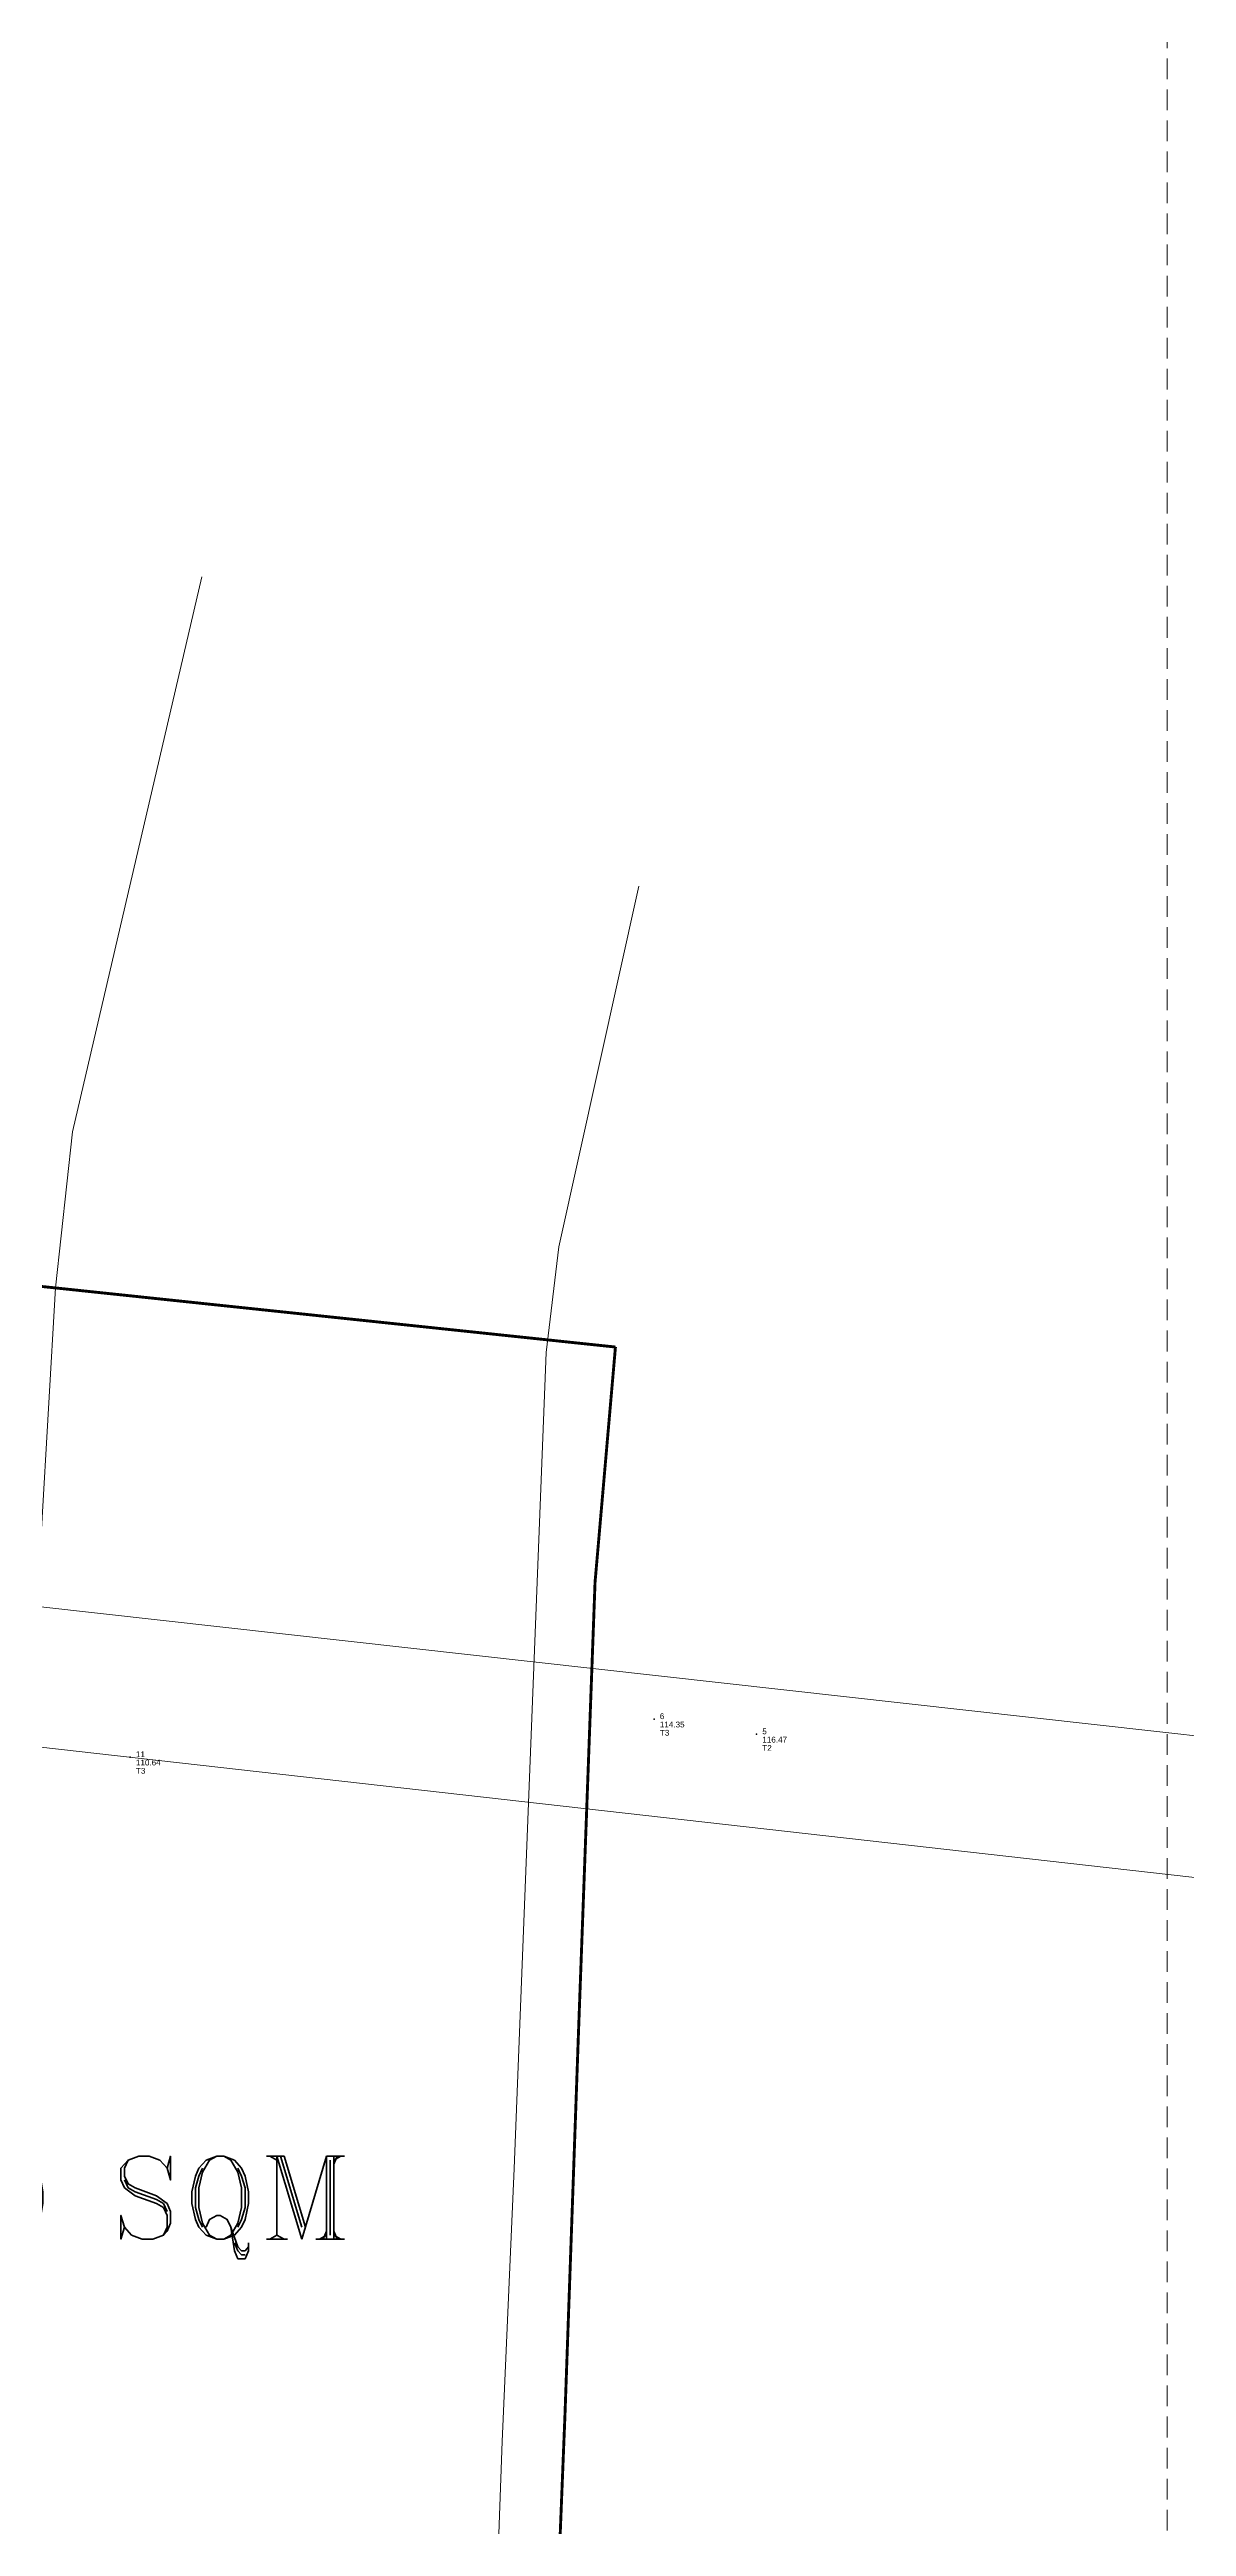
# Model space of a CAD drawing. Header units: millimetres. Extents: x 1332 to 1607, y 864 to 1149.
# Drawn here: x 1542.9 to 1570.3, y 1054.4 to 1114.3 of the extents above; entities that cross this region are included whole.
import ezdxf

# ---------------------------------------------------------------- set-up
doc = ezdxf.new("R2010")
doc.units = ezdxf.units.MM
doc.linetypes.add('1', pattern=[0])
doc.linetypes.add('DASHED', pattern=[0.75, 0.5, -0.25])
for name, color, linetype in [('PATRA', 6, '1'), ('pntdesc', 1, 'Continuous'), ('pntelev', 2, 'Continuous'), ('pntno', 3, 'Continuous'), ('ROAD', 5, 'Continuous')]:
    doc.layers.add(name, color=color, linetype=linetype)
doc.layers.add('Proposed D.P. Road', color=214, linetype='Continuous', lineweight=30)
doc.styles.add('ROMANT', font='romant.shx', dxfattribs={"height": 1.9})
doc.styles.get("Standard").update_dxf_attribs({"font": 'arial.ttf'})

msp = doc.modelspace()

# ---------------------------------------------------------------- linework, layer by layer
at = {"linetype": 'DASHED', "lineweight": 0}
msp.add_lwpolyline([(1569.87369, 863.69851), (1331.81928, 863.69851), (1331.81928, 1149.34711), (1569.87369, 1149.34711)], close=True, dxfattribs=at)
at = {"linetype": 'Continuous', "lineweight": 0, "flags": 128}
for points, elevation in [([(1607.13478, 1069.47041), (1336.83923, 1099.65768)], 118.812), ([(1335.90039, 1096.68444), (1484.349, 1079.866), (1606.14219, 1066.11093)], 107.066)]:
    msp.add_lwpolyline(points, dxfattribs=dict(at, elevation=elevation))
at = {"color": 254}
for p in [(1557.472, 1073.957, 114.354), (1559.949, 1073.591, 116.467), (1544.807, 1073.038, 110.64)]:
    msp.add_point(p, dxfattribs=at)
at = {"layer": 'PATRA', "color": 3, "linetype": 'DASHED', "const_width": 0.07, "elevation": 93.61}
for points in [[(1556.539, 1082.951), (1501.42523, 1088.76809)], [(1556.539, 1082.951), (1556.046, 1077.271), (1555.637, 1066.154), (1555.319, 1057.15), (1554.867, 1045.869), (1554.46, 1034.655), (1554.07, 1023.576), (1553.614, 1012.092), (1553.283, 1000.827), (1552.769, 987.526), (1552.609, 982.082), (1552.049, 970.768), (1551.629, 959.178)]]:
    msp.add_lwpolyline(points, dxfattribs=at)
at = {"layer": 'ROAD', "linetype": 'Continuous', "lineweight": 0, "elevation": 93.761, "flags": 128}
msp.add_lwpolyline([(1557.105, 1094.088), (1555.171, 1085.37), (1554.864, 1082.82), (1554.092, 1063.093), (1553.803, 1056.495), (1552.783, 1028.346), (1551.909, 1005.212), (1551.032, 981.768), (1539.087, 982.867), (1540.178, 1012.633), (1540.872, 1031.622), (1541.833, 1058.119), (1542.664, 1078.552), (1543, 1084.38), (1543.411, 1088.154), (1546.538, 1101.57)], dxfattribs=at)

# ---------------------------------------------------------------- texts
at = {"layer": 'pntdesc'}
for s, p in [('T3', (1557.612, 1073.557)), ('T2', (1560.089, 1073.191)), ('T3', (1544.947, 1072.638))]:
    msp.add_text(s, height=0.14, dxfattribs=at).set_placement(p)
at = {"layer": 'pntelev'}
for s, p in [('114.35', (1557.612, 1073.757)), ('116.47', (1560.089, 1073.391)), ('110.64', (1544.947, 1072.838))]:
    msp.add_text(s, height=0.14, dxfattribs=at).set_placement(p)
at = {"layer": 'pntno'}
for s, p in [('6', (1557.612, 1073.957)), ('5', (1560.089, 1073.591)), ('11', (1544.947, 1073.038))]:
    msp.add_text(s, height=0.14, dxfattribs=at).set_placement(p)
at = {"layer": 'Proposed D.P. Road', "color": 0, "lineweight": -3, "style": 'ROMANT'}
msp.add_text('AREA TOTAL 1844.20 SQM', height=2, dxfattribs=at).set_placement((1513.29943, 1061.39011, 314.326))

doc.saveas('drawing.dxf')
